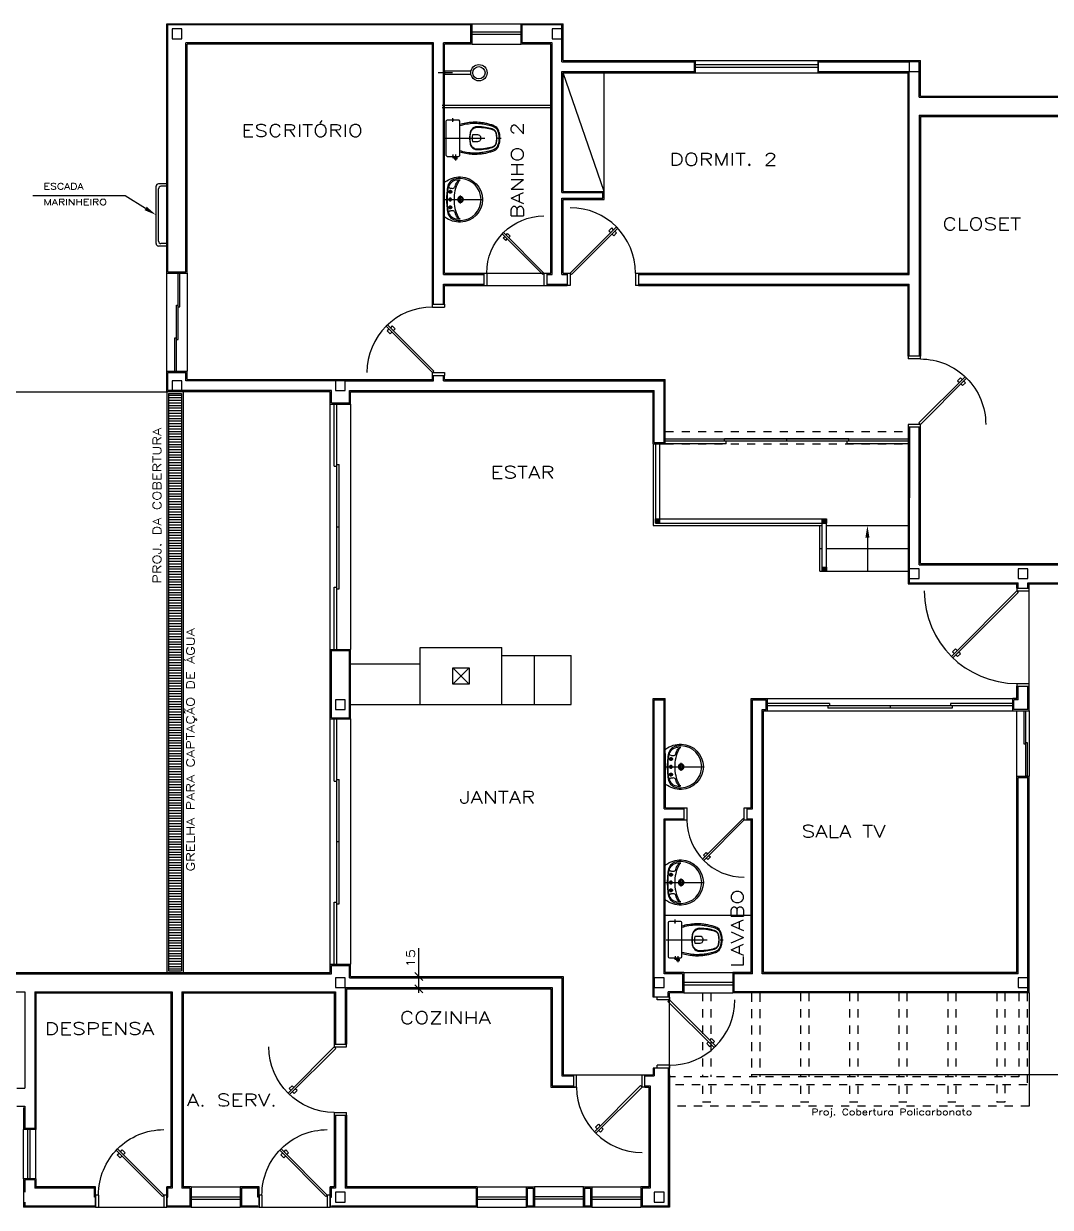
# Model space of a CAD drawing. Extents: x 285 to 405, y 94 to 191.
# Drawn here: x 295.83 to 308.39, y 101.58 to 116.05 of the extents above; entities that cross this region are included whole.
import ezdxf
from ezdxf.enums import TextEntityAlignment as Align

# ---------------------------------------------------------------- set-up
doc = ezdxf.new("R2010")
doc.units = 0
for name, pattern in [('DASHDOT', [1, 0.5, -0.25, 0, -0.25]), ('DASHED2', [9.525, 6.35, -3.175]), ('HIDDEN', [9.525, 6.35, -3.175])]:
    doc.linetypes.add(name, pattern=pattern)
doc.layers.get('0').update_dxf_attribs({"linetype": 'CONTINUOUS'})
doc.layers.get('DEFPOINTS').update_dxf_attribs({"linetype": 'CONTINUOUS'})
for name, color, linetype in [('A-ALVENA', 4, 'CONTINUOUS'), ('A-LINE-10', 1, 'CONTINUOUS'), ('A-LINE-20', 2, 'CONTINUOUS'), ('A-PROJ-SU', 31, 'DASHED2'), ('A-REVEST', 25, 'CONTINUOUS'), ('BANHO', 2, 'CONTINUOUS'), ('C-PILAR', 5, 'CONTINUOUS'), ('COTAS', 3, 'CONTINUOUS'), ('SAN', 2, 'CONTINUOUS'), ('SANFINAL', 1, 'CONTINUOUS'), ('SANHIDRO', 1, 'DASHDOT'), ('T-TEXT-20', 2, 'CONTINUOUS'), ('T-TEXT-30', 3, 'CONTINUOUS'), ('T-TEXT-50', 5, 'CONTINUOUS')]:
    doc.layers.add(name, color=color, linetype=linetype)
doc.styles.add('50-120', font='romans.shx', dxfattribs={"width": 1.3, "height": 0.15})
doc.styles.add('50-60', font='romans.shx', dxfattribs={"height": 0.075})
doc.styles.add('50-80', font='romans.shx', dxfattribs={"width": 1.3, "height": 0.1})
doc.dimstyles.new('50-80', dxfattribs={"dimscale": 0.5, "dimtxt": 1, "dimasz": 0.2, "dimexe": 0.1, "dimexo": 0.25, "dimgap": 0.1, "dimtad": 1, "dimdec": 1, "dimlfac": 100, "dimzin": 13, "dimdsep": 46, "dimtxsty": '50-80', "dimblk1": 'OBLIQUE', "dimblk2": 'OBLIQUE', "dimsah": 1, "dimcen": 0.2, "dimdle": 0.1, "dimclrd": 150, "dimclre": 1, "dimclrt": 256, "dimadec": 0, "dimazin": 0, "dimtfac": 1, "dimtdec": 4, "dimtmove": 2, "dimatfit": 3, "dimldrblk": 'OBLIQUE', "dimfxl": 1, "dimtolj": 1, "dimtzin": 0, "dimarcsym": 0})

# ---------------------------------------------------------------- blocks, each defined once
blk = doc.blocks.new('82E-50')
at = {"color": 3}
for p, q in [((0.085, 0), (0.651, 0.566)), ((0.103, -0.018), (0.668, 0.548)), ((0.651, 0.566), (0.668, 0.548)), ((0.085, 0), (0.103, -0.018))]:
    blk.add_line(p, q, dxfattribs=at)
at = {"color": 1}
for p, q in [((0.559, 0.516), (0.594, 0.552)), ((0.58, 0.495), (0.559, 0.516)), ((0.615, 0.53), (0.594, 0.552)), ((0.619, 0.456), (0.598, 0.477)), ((0.619, 0.456), (0.654, 0.491)), ((0.654, 0.491), (0.633, 0.513)), ((0.05, 0), (0.085, 0)), ((0.05, 0), (0.05, -0.15)), ((0.085, 0), (0.085, -0.15)), ((0.885, 0), (0.92, 0)), ((0.885, 0), (0.885, -0.15)), ((0.92, 0), (0.92, -0.15)), ((0.085, -0.15), (0.05, -0.15)), ((0.92, -0.15), (0.885, -0.15))]:
    blk.add_line(p, q, dxfattribs=at)
at = {"color": 4}
for p, q in [((0.05, -0.025), (0.05, -0.125)), ((0.92, -0.025), (0.92, -0.125))]:
    blk.add_line(p, q, dxfattribs=at)
at = {"color": 1}
blk.add_arc((0.085, 0), 0.8, 0, 90, dxfattribs=at)
blk = doc.blocks.new('CHUV-S')
at = {"layer": 'BANHO'}
for p, q in [((-0.1, -1.621), (-0.1, 0)), ((-0.1, -1.621), (-0.1, 0)), ((-0.1, -1.621), (-0.1, 0)), ((0.1, 0), (-0.1, 0)), ((0.1, -1.621), (0.1, 0))]:
    blk.add_line(p, q, dxfattribs=at)
at = {"layer": 'BANHO', "color": 155}
blk.add_line((0, -0.5), (0, 0.376), dxfattribs=at)
at = {"layer": 'BANHO'}
blk.add_circle((0, -2.111), 0.5, dxfattribs=at)
at = {"layer": 'BANHO', "color": 155}
blk.add_circle((0, -2.111), 0.375, dxfattribs=at)
blk = doc.blocks.new('CP-818-S')
at = {"layer": 'SAN'}
for points in [[(0, -0.185), (0.205, -0.185, 0.059373), (0.21, -0.184, 0.333509), (0.222, -0.169), (0.222, -0.15), (0.222, -0.119), (0.222, -0.109), (0.225, -0.109, 0.252251), (0.225, -0.109, 0.160103), (0.228, -0.1, 0.160103), (0.225, -0.091, 0.252251), (0.225, -0.091), (0.222, -0.091), (0.222, -0.032, 0.327853), (0.207, -0.015, 0.087637), (0.204, -0.015), (0, -0.015), (-0.204, -0.015, 0.087637), (-0.207, -0.015, 0.327853), (-0.222, -0.032), (-0.222, -0.091), (-0.225, -0.091, 0.252251), (-0.225, -0.091, 0.160103), (-0.228, -0.1, 0.160103), (-0.225, -0.109, 0.252251), (-0.225, -0.109), (-0.222, -0.109), (-0.222, -0.119), (-0.236, -0.119), (-0.236, -0.117), (-0.252, -0.117), (-0.252, -0.135), (-0.252, -0.153), (-0.236, -0.153), (-0.236, -0.15), (-0.222, -0.15), (-0.222, -0.169, 0.333509), (-0.21, -0.184, 0.059373), (-0.205, -0.185)], [(0, -0.312, -0.041434), (0.06, -0.317, -0.129651), (0.1, -0.333, -0.234583), (0.134, -0.4, -0.044678), (0.126, -0.5, -0.031614), (0.108, -0.58, -0.152477), (0.091, -0.61, -0.148725), (0.057, -0.628, -0.031624), (0.044, -0.63, -0.035113), (0, -0.635, -0.035113), (-0.044, -0.63, -0.031624), (-0.057, -0.628, -0.148725), (-0.091, -0.61, -0.152477), (-0.108, -0.58, -0.031614), (-0.126, -0.5, -0.044678), (-0.135, -0.4, -0.234583), (-0.1, -0.333, -0.129651), (-0.06, -0.317, -0.041434)], [(-0.04, -0.406, 0.164444), (-0.032, -0.43, 0.245936), (0, -0.445, 0.245936), (0.032, -0.43, 0.164444), (0.04, -0.406), (0.04, -0.341, 0.108885), (-0.04, -0.341)]]:
    blk.add_lwpolyline(points, format="xyb", close=True, dxfattribs=at)
blk.add_lwpolyline([(-0.167, -0.185, -0.003882), (-0.177, -0.22, 0.024258), (-0.19, -0.3, 0.02486), (-0.195, -0.35, 0.033324), (-0.194, -0.4, 0.02486), (-0.191, -0.44, 0.012268), (-0.184, -0.49, 0.015806), (-0.172, -0.54, 0.026699), (-0.157, -0.59, 0.021919), (-0.15, -0.61, 0.174675), (-0.1, -0.658, 0.045452), (-0.07, -0.668, 0.022856), (-0.057, -0.671, 0.041289), (-0.03, -0.675, 0.052091), (-0.023, -0.676, 0.04333), (0, -0.676, 0.04333), (0.023, -0.676, 0.052091), (0.03, -0.675, 0.041289), (0.057, -0.671, 0.022856), (0.07, -0.668, 0.045452), (0.1, -0.658, 0.174675), (0.149, -0.61, 0.021919), (0.157, -0.59, 0.026699), (0.172, -0.54, 0.015806), (0.184, -0.49, 0.012268), (0.191, -0.44, 0.02486), (0.194, -0.4, 0.033324), (0.194, -0.35, 0.02486), (0.19, -0.3, 0.024258), (0.177, -0.22, -0.003882), (0.167, -0.185)], format="xyb", dxfattribs=at)
at = {"layer": 'SANFINAL'}
for points in [[(-0.236, -0.119), (-0.236, -0.135), (-0.236, -0.15)], [(-0.225, -0.108), (-0.225, -0.1), (-0.225, -0.092)], [(-0.222, -0.091), (-0.222, -0.109)], [(-0.222, -0.119), (-0.222, -0.15)], [(0.222, -0.091), (0.222, -0.109)], [(0.225, -0.108), (0.225, -0.1), (0.225, -0.092)]]:
    blk.add_lwpolyline(points, dxfattribs=at)
blk.add_lwpolyline([(0.155, -0.188, 0.003849), (0.165, -0.223, -0.027799), (0.18, -0.313, -0.018883), (0.183, -0.351, -0.033646), (0.182, -0.399, -0.016781), (0.18, -0.426, -0.015438), (0.172, -0.488, -0.023716), (0.154, -0.561, -0.013571), (0.146, -0.586, -0.02186), (0.139, -0.605, -0.173345), (0.095, -0.648, -0.045814), (0.067, -0.656, -0.024058), (0.055, -0.659, -0.042614), (0.029, -0.663, -0.066108), (0.023, -0.664, -0.047154), (0, -0.664, -0.047154), (-0.023, -0.664, -0.066108), (-0.029, -0.663, -0.042614), (-0.055, -0.659, -0.024058), (-0.067, -0.656, -0.045814), (-0.095, -0.648, -0.173345), (-0.139, -0.605, -0.02186), (-0.146, -0.586, -0.013571), (-0.154, -0.561, -0.023716), (-0.172, -0.488, -0.015438), (-0.18, -0.426, -0.016781), (-0.182, -0.399, -0.033646), (-0.183, -0.351, -0.018883), (-0.18, -0.313, -0.027799), (-0.165, -0.223, 0.003849), (-0.155, -0.188)], format="xyb", dxfattribs=at)
blk.add_lwpolyline([(0, -0.306, 0.041331), (-0.061, -0.311, 0.129345), (-0.104, -0.328, 0.234638), (-0.14, -0.4, 0.044666), (-0.132, -0.501, 0.031515), (-0.114, -0.581, 0.151063), (-0.095, -0.614, 0.148094), (-0.059, -0.634, 0.031073), (-0.045, -0.636, 0.035055), (0, -0.641, 0.035055), (0.045, -0.636, 0.031073), (0.059, -0.634, 0.148094), (0.095, -0.614, 0.151063), (0.114, -0.581, 0.031515), (0.132, -0.501, 0.044666), (0.14, -0.4, 0.234638), (0.104, -0.328, 0.129345), (0.061, -0.311, 0.041331)], format="xyb", close=True, dxfattribs=at)
at = {"layer": 'SANHIDRO'}
for p, q in [((-0.199, -0.135), (-0.272, -0.135)), ((-0.199, -0.1), (-0.246, -0.1)), ((0.199, -0.1), (0.246, -0.1))]:
    blk.add_line(p, q, dxfattribs=at)
blk.add_lwpolyline([(0, 0.009), (0, -0.65), (0, -0.69)], dxfattribs=at)
at = {"flags": 3}
blk.add_attdef('CODIGO', text='', height=0.024, dxfattribs=at).set_placement((0, 0), align=Align.MIDDLE)
blk = doc.blocks.new('L91-C9-S')
at = {"layer": 'SAN'}
for points in [[(0, -0.465, -0.404815), (-0.276, -0.196, -0.176085), (-0.215, -0.004, -0.232056), (-0.207, 0), (0, 0), (0.207, 0, -0.232056), (0.215, -0.004, -0.176085), (0.276, -0.196, -0.404715), (0, -0.465)], [(0.228, -0.175, 0.040596), (0.21, -0.165, 0.125199), (0, -0.115, 0.125199), (-0.21, -0.165, 0.040596), (-0.228, -0.175)]]:
    blk.add_lwpolyline(points, format="xyb", dxfattribs=at)
for points in [[(0, -0.445, 0.404815), (0.256, -0.195, 0.074583), (0.25, -0.125, 0.158422), (0.213, -0.065, 0.150216), (0.15, -0.035, 0.021002), (0.06, -0.025, 0.008328), (0, -0.024, 0.008328), (-0.06, -0.025, 0.021002), (-0.15, -0.035, 0.150216), (-0.213, -0.065, 0.158422), (-0.25, -0.125, 0.074583), (-0.256, -0.195, 0.404815)], [(0, -0.086, 1), (0, -0.051, 1)], [(0, -0.23, 1), (0, -0.16, 1)]]:
    blk.add_lwpolyline(points, format="xyb", close=True, dxfattribs=at)
at = {"layer": 'SAN', "linetype": 'HIDDEN'}
for centre in [(-0.095, -0.069), (0.095, -0.069)]:
    blk.add_circle(centre, 0.0175, dxfattribs=at)
at = {"layer": 'SANFINAL'}
for points in [[(0.228, -0.175, -0.004766), (0.23, -0.176, -0.296826), (0.235, -0.189, 0.102083), (0.235, -0.135, 0.186378), (0.19, -0.065, 0.138198), (0.135, -0.04, 0.037019), (0, -0.03, 0.037019), (-0.135, -0.04, 0.138198), (-0.19, -0.065, 0.186378), (-0.235, -0.135, 0.102083), (-0.235, -0.189, -0.296826), (-0.23, -0.176, -0.004766), (-0.228, -0.175)], [(-0.228, -0.175, -0.263899), (-0.215, -0.152, -0.052487), (-0.16, -0.127, 0.317586), (-0.137, -0.097, 0.080881), (-0.144, -0.057, 0.081406), (-0.145, -0.054, 0.31626), (-0.164, -0.048)], [(0.164, -0.048, 0.31626), (0.145, -0.054, 0.081406), (0.144, -0.057, 0.080881), (0.137, -0.097, 0.317586), (0.16, -0.127, -0.052487), (0.215, -0.152, -0.263899), (0.228, -0.175)]]:
    blk.add_lwpolyline(points, format="xyb", dxfattribs=at)
blk.add_lwpolyline([(0, -0.217, 1), (0, -0.172, 1)], format="xyb", close=True, dxfattribs=at)
at = {"layer": 'SANHIDRO'}
for p, q in [((0, 0.007), (0, -0.47)), ((-0.117, -0.069), (-0.072, -0.069)), ((-0.095, -0.047), (-0.095, -0.092)), ((0.117, -0.069), (0.072, -0.069)), ((0.095, -0.047), (0.095, -0.092))]:
    blk.add_line(p, q, dxfattribs=at)
for points in [[(0.025, -0.069), (0, -0.069), (-0.025, -0.069)], [(-0.05, -0.195), (0, -0.195), (0.05, -0.195)]]:
    blk.add_lwpolyline(points, dxfattribs=at)
at = {"flags": 3}
blk.add_attdef('CODIGO', text='', height=0.024, dxfattribs=at).set_placement((0, 0), align=Align.MIDDLE)
blk = doc.blocks.new('72E-50')
at = {"color": 3}
for p, q in [((0.085, 0), (0.579, 0.495)), ((0.1, -0.015), (0.595, 0.48)), ((0.579, 0.495), (0.595, 0.48)), ((0.085, 0), (0.1, -0.015))]:
    blk.add_line(p, q, dxfattribs=at)
at = {"color": 1}
for p, q in [((0.499, 0.452), (0.53, 0.483)), ((0.518, 0.433), (0.499, 0.452)), ((0.549, 0.464), (0.53, 0.483)), ((0.583, 0.43), (0.564, 0.449)), ((0.552, 0.399), (0.533, 0.418)), ((0.552, 0.399), (0.583, 0.43)), ((0.085, 0), (0.05, 0)), ((0.05, 0), (0.05, -0.15)), ((0.085, 0), (0.085, -0.15)), ((0.784, 0), (0.784, -0.15)), ((0.82, 0), (0.82, -0.15)), ((0.819, 0), (0.784, 0)), ((0.085, -0.15), (0.05, -0.15)), ((0.819, -0.15), (0.784, -0.15))]:
    blk.add_line(p, q, dxfattribs=at)
at = {"color": 4}
for p, q in [((0.05, -0.025), (0.05, -0.125)), ((0.82, -0.025), (0.82, -0.125))]:
    blk.add_line(p, q, dxfattribs=at)
at = {"color": 1}
blk.add_arc((0.085, 0), 0.7, 0, 90, dxfattribs=at)
blk = doc.blocks.new('_ARCHTICK')
at = {"color": 0, "linetype": 'ByBlock', "const_width": 0.15}
blk.add_lwpolyline([(-0.5, -0.5), (0.5, 0.5)], dxfattribs=at)
blk = doc.blocks.new('*D12')
at = {"color": 1, "linetype": 'ByBlock'}
for p, q in [((300.667, 104.399), (300.667, 104.747)), ((300.454, 104.399), (300.717, 104.399)), ((300.667, 104.199), (300.667, 104.399)), ((300.454, 104.249), (300.717, 104.249))]:
    blk.add_line(p, q, dxfattribs=at)
at = {"layer": 'DEFPOINTS', "color": 0, "linetype": 'ByBlock'}
for p in [(300.329, 104.399), (300.667, 104.399), (300.329, 104.249)]:
    blk.add_point(p, dxfattribs=at)
at = {"color": 1, "linetype": 'ByBlock', "xscale": 0.1, "yscale": 0.1, "zscale": 0.1}
for p, rotation in [((300.667, 104.399), 90), ((300.667, 104.249), 270)]:
    blk.add_blockref('_ARCHTICK', p, dxfattribs=dict(at, rotation=rotation))
at = {"linetype": 'ByBlock', "insert": (300.567, 104.623), "char_height": 0.1, "attachment_point": 5, "rotation": 90, "style": '50-80'}
blk.add_mtext('\\A1;15', dxfattribs=at)
blk = doc.blocks.new('_OBLIQUE')
at = {"color": 0, "linetype": 'ByBlock'}
blk.add_line((-0.5, -0.5), (0.5, 0.5), dxfattribs=at)

msp = doc.modelspace()

# ---------------------------------------------------------------- hatches: boundary and pattern name
at = {"layer": 'A-LINE-10', "ltscale": 0.0005}
h = msp.add_hatch(dxfattribs=at)
h.set_pattern_fill('ANSI31', color=256, scale=0.01, angle=135, style=0)
h.set_pattern_definition([(180, (323.239268, 101.19059), (-5e-18, -0.03175), [])])
h.paths.add_polyline_path([(297.6019, 104.4691), (297.7069, 104.4691), (297.7069, 107.7241), (297.6019, 107.7241)])
h.paths.add_polyline_path([(297.7619, 107.7241), (297.7069, 107.7241), (297.7069, 104.4691), (297.7619, 104.4691)])
h.paths.add_polyline_path([(297.7069, 109.3241), (297.6019, 109.3241), (297.6019, 107.7241), (297.7069, 107.7241)])
h.paths.add_polyline_path([(297.7069, 107.7241), (297.7619, 107.7241), (297.7619, 109.3241), (297.7069, 109.3241)])
h.paths.add_polyline_path([(297.7069, 111.5291), (297.6019, 111.5291), (297.6019, 109.3241), (297.7069, 109.3241)])
h.paths.add_polyline_path([(297.7619, 111.5291), (297.7069, 111.5291), (297.7069, 109.3241), (297.7619, 109.3241)])
at = {"layer": 'A-LINE-20', "ltscale": 0.0005}
for points in [[(303.5619, 109.9441), (303.6119, 109.9441), (303.6119, 109.9941), (303.5619, 109.9941)], [(305.6019, 109.9441), (305.6519, 109.9441), (305.6519, 109.9941), (305.6019, 109.9941)], [(305.6019, 109.3541), (305.6519, 109.3541), (305.6519, 109.4041), (305.6019, 109.4041)]]:
    msp.add_hatch(color=256, dxfattribs=at).paths.add_polyline_path(points)

# ---------------------------------------------------------------- linework, layer by layer
at = {"color": 1}
for p, q in [((297.0741, 113.9451), (295.9441, 113.9451)), ((297.3245, 113.7897), (297.0741, 113.9451))]:
    msp.add_line(p, q, dxfattribs=at)
at = {"color": 3, "ltscale": 0.0005}
for p, q in [((307.9819, 109.1141), (307.1818, 108.314)), ((307.9819, 109.1141), (307.9996, 109.0965)), ((307.9996, 109.0965), (307.1997, 108.2965)), ((307.1818, 108.314), (307.1995, 108.2963))]:
    msp.add_line(p, q, dxfattribs=at)
at = {"color": 1, "ltscale": 0.0005}
for p, q in [((307.9819, 109.1491), (307.9819, 109.1141)), ((307.9819, 109.1491), (308.1319, 109.1491)), ((307.9819, 109.1141), (308.1319, 109.1141)), ((308.1319, 109.1141), (308.1319, 109.1491)), ((307.2313, 108.4059), (307.196, 108.3706)), ((307.2525, 108.3847), (307.2313, 108.4059)), ((307.2172, 108.3494), (307.196, 108.3706)), ((307.2561, 108.3105), (307.2348, 108.3317)), ((307.2914, 108.3458), (307.2561, 108.3105)), ((307.2914, 108.3458), (307.2702, 108.367)), ((307.9819, 107.9826), (307.9819, 107.9476)), ((307.9819, 107.9826), (308.1319, 107.9826)), ((308.1319, 107.9476), (308.1319, 107.9826)), ((307.9819, 107.9476), (308.1319, 107.9476))]:
    msp.add_line(p, q, dxfattribs=at)
at = {"color": 4, "ltscale": 0.0005}
for p, q in [((308.0069, 109.1491), (308.1069, 109.1491)), ((308.0069, 107.9476), (308.1069, 107.9476))]:
    msp.add_line(p, q, dxfattribs=at)
at = {"ltscale": 0.0005}
msp.add_line((297.5819, 101.703), (297.5969, 101.703), dxfattribs=at)
at = {"color": 1, "ltscale": 0.0005}
msp.add_arc((307.9819, 109.1141), 1.1316, 180, 270, dxfattribs=at)
at = {"color": 1}
msp.add_solid([(297.3377, 113.8109), (297.3113, 113.7684), (297.4519, 113.7105)], dxfattribs=at)
at = {"layer": 'A-ALVENA', "ltscale": 0.0005}
for p, q in [((301.3019, 116.0341), (297.5969, 116.0341)), ((297.5969, 113.0141), (297.5969, 116.0341)), ((301.3019, 115.8141), (301.3019, 116.0341)), ((302.4169, 116.0341), (301.9319, 116.0341)), ((301.9319, 115.8141), (301.9319, 116.0341)), ((302.4169, 115.5841), (302.4169, 116.0341)), ((300.8469, 115.8141), (297.8169, 115.8141)), ((297.8169, 113.0141), (297.8169, 115.8141)), ((300.8469, 112.6191), (300.8469, 115.8141)), ((300.9669, 112.9841), (300.9669, 115.8141)), ((301.3019, 115.8141), (300.9669, 115.8141)), ((302.2969, 115.8141), (301.9319, 115.8141)), ((302.2969, 112.9841), (302.2969, 115.8141)), ((302.4169, 115.5841), (304.0369, 115.5841)), ((304.0369, 115.4641), (304.0369, 115.5841)), ((305.5569, 115.5841), (306.6669, 115.5841)), ((305.5569, 115.4641), (305.5569, 115.5841)), ((302.4169, 115.4641), (304.0369, 115.4641)), ((302.4169, 113.9841), (302.4169, 115.4641)), ((305.5569, 115.4641), (306.6669, 115.4641)), ((306.6669, 112.9841), (306.6669, 115.4641)), ((306.7869, 115.1491), (306.7869, 115.4641)), ((306.7869, 115.1491), (311.4569, 115.1491)), ((306.7869, 114.9291), (308.6669, 114.9291)), ((306.7869, 114.9291), (306.7869, 111.9847)), ((302.4169, 113.9841), (302.9169, 113.9841)), ((302.4169, 112.9841), (302.4169, 113.9141)), ((302.4169, 113.9141), (302.9169, 113.9141)), ((302.9169, 113.9141), (302.9169, 113.9841)), ((297.5969, 113.0141), (297.8169, 113.0141)), ((300.9669, 112.9841), (301.4624, 112.9841)), ((302.2319, 112.9841), (302.2969, 112.9841)), ((302.4169, 112.9841), (302.4819, 112.9841)), ((303.3519, 112.9841), (306.6669, 112.9841)), ((300.9669, 112.6191), (300.9669, 112.8641)), ((300.9669, 112.8641), (301.4624, 112.8641)), ((302.2319, 112.8641), (302.4819, 112.8641)), ((303.3519, 112.8641), (306.6669, 112.8641)), ((306.6669, 111.9847), (306.6669, 112.8641)), ((297.5969, 111.5641), (297.5969, 111.7841)), ((297.5969, 111.7841), (297.8169, 111.7841)), ((297.8169, 111.6841), (297.8169, 111.7841)), ((300.8469, 111.6841), (300.8469, 111.7491)), ((300.9669, 111.6841), (300.9669, 111.7491)), ((299.6469, 111.6841), (297.8169, 111.6841)), ((299.7669, 111.6841), (300.8469, 111.6841)), ((300.9669, 111.6841), (303.6669, 111.6841)), ((303.6669, 110.9291), (303.6669, 111.6841)), ((299.5969, 111.5641), (297.5969, 111.5641)), ((299.5969, 111.4141), (299.5969, 111.5641)), ((299.8169, 111.5641), (303.5469, 111.5641)), ((299.8169, 111.4141), (299.8169, 111.5641)), ((303.5469, 110.9291), (303.5469, 111.5641)), ((299.5969, 111.4141), (299.8169, 111.4141)), ((306.6677, 111.1147), (306.6669, 109.3841)), ((306.7869, 109.4341), (306.7869, 111.1141)), ((303.5469, 110.9291), (303.6669, 110.9291)), ((306.7869, 109.4341), (312.1669, 109.4341)), ((306.6669, 109.2641), (306.6669, 109.2141)), ((306.6669, 109.2141), (307.9969, 109.2141)), ((307.9969, 109.1491), (307.9969, 109.2141)), ((308.1169, 109.1491), (308.1169, 109.2141)), ((308.1169, 109.2141), (312.2869, 109.2141)), ((299.5969, 107.5641), (299.5969, 108.3841)), ((299.5969, 108.3841), (299.8169, 108.3841)), ((299.8169, 107.5641), (299.8169, 108.3841)), ((307.9969, 107.7841), (307.9969, 107.9476)), ((308.1169, 107.6641), (308.1169, 107.9476)), ((303.5469, 104.2141), (303.5469, 107.7841)), ((303.5469, 107.7841), (303.6669, 107.7841)), ((303.6672, 106.4491), (303.6669, 107.7841)), ((304.7467, 106.4491), (304.7469, 107.7841)), ((304.7469, 107.7841), (304.9169, 107.7841)), ((304.9169, 107.6641), (304.9169, 107.7841)), ((307.9469, 107.6641), (307.9469, 107.7841)), ((307.9969, 107.7841), (307.9469, 107.7841)), ((299.5969, 107.5641), (299.8169, 107.5641)), ((304.8669, 104.4341), (304.8669, 107.6641)), ((304.8669, 107.6641), (304.9169, 107.6641)), ((308.1169, 107.6641), (307.9469, 107.6641)), ((307.9969, 104.4341), (307.9969, 106.8341)), ((307.9969, 106.8341), (308.1169, 106.8341)), ((308.1169, 104.2141), (308.1169, 106.8341)), ((303.6672, 106.4491), (303.9127, 106.4491)), ((304.6822, 106.4491), (304.7467, 106.4491)), ((303.6669, 104.4341), (303.6669, 106.3291)), ((303.6669, 106.3291), (303.9124, 106.3291)), ((304.6824, 106.3291), (304.7469, 106.3291)), ((304.7469, 104.4341), (304.7469, 106.3291)), ((299.5969, 104.4341), (299.5969, 104.5341)), ((299.5969, 104.5341), (299.8169, 104.5341)), ((299.8169, 104.3841), (299.8169, 104.5341)), ((293.8469, 104.4341), (299.5969, 104.4341)), ((299.8169, 104.3841), (302.4169, 104.3841)), ((302.4169, 104.3841), (302.4169, 103.1841)), ((303.8919, 104.4341), (303.6669, 104.4341)), ((303.8919, 104.4341), (303.8919, 104.2141)), ((304.7469, 104.4341), (304.5219, 104.4341)), ((304.5219, 104.4341), (304.5219, 104.2141)), ((307.9969, 104.4341), (304.8669, 104.4341)), ((294.0669, 104.2141), (295.8469, 104.2141)), ((295.8469, 104.2141), (295.8469, 103.0341)), ((295.9667, 104.2141), (295.9667, 102.543)), ((295.9667, 104.2141), (297.6469, 104.2141)), ((297.6469, 104.2141), (297.6469, 101.813)), ((297.7669, 104.2141), (297.7669, 101.813)), ((297.7669, 104.2141), (299.6469, 104.2141)), ((299.6469, 104.2141), (299.6469, 103.5736)), ((299.7669, 104.2641), (299.7669, 103.5736)), ((299.7669, 104.2641), (302.2969, 104.2641)), ((302.2969, 104.2641), (302.2969, 103.0641)), ((303.5469, 104.1491), (303.5469, 104.2141)), ((303.5469, 104.2141), (303.5469, 104.2141)), ((303.8919, 104.2141), (303.7169, 104.2141)), ((303.7169, 104.1491), (303.7169, 104.2141)), ((308.1169, 104.2141), (304.5219, 104.2141)), ((302.4169, 103.1841), (302.5619, 103.1841)), ((303.4319, 103.1841), (303.5469, 103.1841)), ((303.5469, 103.2791), (303.5469, 103.1841)), ((303.7169, 103.2791), (303.7169, 101.593)), ((302.2969, 103.0641), (302.5619, 103.0641)), ((303.4319, 103.0641), (303.4969, 103.0641)), ((303.4969, 103.0641), (303.4969, 101.813)), ((295.7469, 103.0341), (295.8469, 103.0341)), ((295.7469, 102.8141), (295.8469, 102.8141)), ((295.8469, 102.8141), (295.8469, 102.543)), ((299.6469, 102.7036), (299.6469, 101.813)), ((299.7669, 102.7036), (299.7669, 101.813)), ((295.9667, 102.543), (295.8469, 102.543)), ((295.8469, 101.913), (295.8469, 101.763)), ((295.9667, 101.913), (295.8469, 101.913)), ((295.9667, 101.913), (295.9667, 101.813)), ((296.7119, 101.813), (295.9669, 101.813)), ((296.6969, 101.703), (296.6969, 101.813)), ((297.6469, 101.813), (297.5819, 101.813)), ((297.5969, 101.703), (297.5969, 101.813)), ((297.8669, 101.813), (297.7669, 101.813)), ((297.8669, 101.813), (297.8669, 101.593)), ((298.7119, 101.813), (298.4969, 101.813)), ((298.4969, 101.813), (298.4969, 101.593)), ((298.6969, 101.703), (298.6969, 101.813)), ((299.6469, 101.813), (299.5819, 101.813)), ((299.5969, 101.703), (299.5969, 101.813)), ((301.3669, 101.813), (299.7669, 101.813)), ((301.3669, 101.813), (301.3669, 101.593)), ((303.4969, 101.813), (303.3969, 101.813)), ((303.3969, 101.813), (303.3969, 101.593)), ((295.8469, 101.643), (295.8469, 101.593)), ((296.6969, 101.593), (295.8469, 101.593)), ((296.7119, 101.703), (296.6969, 101.703)), ((297.8669, 101.593), (297.5969, 101.593)), ((298.6969, 101.593), (298.4969, 101.593)), ((298.7119, 101.703), (298.6969, 101.703)), ((299.5819, 101.703), (299.5969, 101.703)), ((301.3669, 101.593), (299.5969, 101.593)), ((303.7169, 101.593), (303.3969, 101.593))]:
    msp.add_line(p, q, dxfattribs=at)
for points in [[(301.9969, 101.593), (301.9969, 101.813), (302.0669, 101.813), (302.0669, 101.593)], [(302.6969, 101.593), (302.6969, 101.813), (302.7669, 101.813), (302.7669, 101.593)]]:
    msp.add_lwpolyline(points, close=True, dxfattribs=at)
at = {"layer": 'A-LINE-10', "ltscale": 0.0005}
for p, q in [((301.3169, 116.0491), (301.9169, 116.0491)), ((302.4319, 115.5991), (302.4319, 116.0491)), ((301.3169, 115.7991), (301.9169, 115.7991)), ((304.0519, 115.5991), (305.5519, 115.5991)), ((302.9319, 113.9991), (302.4319, 115.4491)), ((302.9319, 113.9991), (302.9319, 115.4491)), ((304.0519, 115.4491), (305.5519, 115.4491)), ((302.2819, 115.0491), (300.9519, 115.0491)), ((302.2819, 115.0191), (300.9519, 115.0191)), ((297.5819, 111.7991), (297.5819, 112.9991)), ((297.8319, 112.9991), (297.8319, 111.7991)), ((301.4974, 112.9991), (302.1974, 112.9991)), ((301.4624, 112.8491), (302.2319, 112.8491)), ((293.8819, 111.5491), (297.5819, 111.5491)), ((297.5819, 111.5491), (297.5819, 104.4491)), ((297.6019, 111.5291), (297.6019, 104.4691)), ((297.6019, 111.5291), (297.7619, 111.5291)), ((297.7619, 111.5291), (297.7619, 104.4691)), ((297.7819, 111.5491), (297.7819, 104.4491)), ((299.5819, 108.3991), (299.5819, 111.3991)), ((299.8319, 111.3991), (299.8319, 108.3991)), ((303.5319, 110.9141), (303.5319, 109.9141)), ((303.6819, 110.9741), (306.6519, 110.9741)), ((303.5319, 109.9141), (305.6019, 109.9141)), ((305.5719, 109.3541), (305.5719, 109.9141)), ((305.6519, 109.9141), (306.6569, 109.9141)), ((305.5719, 109.6341), (305.6019, 109.6341)), ((305.6519, 109.6341), (306.6569, 109.6341)), ((305.5719, 109.3541), (306.6569, 109.3541)), ((308.1319, 107.9476), (308.1319, 109.1491)), ((301.0819, 107.9741), (301.2819, 108.1741)), ((301.0819, 108.1741), (301.2819, 107.9741)), ((304.9319, 107.7991), (307.9319, 107.7991)), ((299.5819, 104.5491), (299.5819, 107.5491)), ((299.8319, 107.5491), (299.8319, 104.5491)), ((304.9319, 107.6491), (307.9319, 107.6491)), ((307.9819, 106.8491), (307.9819, 107.6491)), ((308.1319, 107.6491), (308.1319, 106.8491)), ((303.6819, 105.1491), (304.7319, 105.1491)), ((297.6019, 104.4691), (297.7619, 104.4691)), ((303.9069, 104.4491), (304.5069, 104.4491)), ((303.7319, 103.1991), (303.7319, 104.1991)), ((303.9069, 104.1991), (304.5069, 104.1991)), ((302.5969, 103.1991), (303.3969, 103.1991)), ((295.8319, 101.928), (295.8319, 102.528)), ((295.9817, 101.928), (295.9817, 102.528)), ((297.8819, 101.828), (298.4819, 101.828)), ((301.3819, 101.828), (301.9819, 101.828)), ((302.6819, 101.828), (302.0819, 101.828)), ((302.7819, 101.828), (303.3819, 101.828)), ((296.7469, 101.578), (297.5469, 101.578)), ((297.8819, 101.578), (298.4819, 101.578)), ((298.7469, 101.578), (299.5469, 101.578)), ((301.3819, 101.578), (301.9819, 101.578)), ((302.6819, 101.578), (302.0819, 101.578)), ((302.7819, 101.578), (303.3819, 101.578))]:
    msp.add_line(p, q, dxfattribs=at)
at = {"layer": 'A-LINE-20', "ltscale": 0.0005}
for p, q in [((301.3169, 115.9491), (301.9169, 115.9491)), ((301.3169, 115.9191), (301.9169, 115.9191)), ((304.0519, 115.5491), (305.5519, 115.5491)), ((304.0519, 115.5191), (305.5519, 115.5191)), ((297.7219, 112.1891), (297.7219, 112.9991)), ((297.7419, 112.5891), (297.7419, 112.9991)), ((297.7019, 111.7991), (297.7019, 112.6091)), ((297.7019, 112.6091), (297.7219, 112.6091)), ((297.7219, 112.5891), (297.7419, 112.5891)), ((297.6819, 111.7991), (297.6819, 112.2091)), ((297.6819, 112.2091), (297.7019, 112.2091)), ((297.7019, 111.7991), (297.7019, 112.2091)), ((297.7019, 112.1891), (297.7219, 112.1891)), ((299.6319, 110.6391), (299.6319, 111.3991)), ((299.6619, 108.3991), (299.6619, 111.3991)), ((303.5619, 110.9141), (303.5619, 109.9441)), ((303.6119, 110.9141), (303.6119, 109.9941)), ((306.6519, 110.9441), (303.6819, 110.9441)), ((304.4269, 110.9141), (303.6819, 110.9141)), ((304.4069, 110.9441), (304.4069, 110.9741)), ((305.9269, 110.9741), (304.4069, 110.9741)), ((304.4269, 110.9141), (304.4269, 110.9441)), ((305.1669, 110.9441), (305.1669, 110.9741)), ((305.9069, 110.9141), (305.9069, 110.9441)), ((306.6519, 110.9141), (305.9069, 110.9141)), ((305.9269, 110.9441), (305.9269, 110.9741)), ((299.6319, 110.6391), (299.6619, 110.6391)), ((299.6619, 110.6591), (299.6919, 110.6591)), ((299.6919, 109.1391), (299.6919, 110.6591)), ((303.5619, 109.9941), (303.5619, 109.9441)), ((303.6119, 109.9941), (305.6519, 109.9941)), ((305.6019, 109.9941), (305.6019, 109.9441)), ((305.6519, 109.3541), (305.6519, 109.9941)), ((299.6619, 109.8991), (299.6919, 109.8991)), ((303.5619, 109.9441), (305.6019, 109.9441)), ((303.5619, 109.9441), (303.6119, 109.9441)), ((305.6019, 109.3541), (305.6019, 109.9441)), ((305.6019, 109.9441), (305.6519, 109.9441)), ((305.6019, 109.4041), (305.6019, 109.3541)), ((305.6019, 109.3541), (305.6519, 109.3541)), ((299.6319, 108.3991), (299.6319, 109.1591)), ((299.6319, 109.1591), (299.6619, 109.1591)), ((299.6619, 109.1391), (299.6919, 109.1391)), ((300.6819, 107.7241), (300.6819, 108.4241)), ((300.6819, 108.4241), (301.6819, 108.4241)), ((301.6819, 107.7241), (301.6819, 108.4241)), ((301.6819, 108.3241), (302.5319, 108.3241)), ((302.0819, 107.7241), (302.0819, 108.3241)), ((302.5319, 107.7241), (302.5319, 108.3241)), ((299.8319, 108.2241), (300.6819, 108.2241)), ((299.8319, 107.7241), (302.5319, 107.7241)), ((305.6919, 107.7391), (304.9319, 107.7391)), ((307.9319, 107.7091), (304.9319, 107.7091)), ((305.6719, 107.7091), (305.6719, 107.6791)), ((307.1919, 107.6791), (305.6719, 107.6791)), ((305.6919, 107.7391), (305.6919, 107.7091)), ((306.4319, 107.7091), (306.4319, 107.6791)), ((307.1719, 107.7391), (307.1719, 107.7091)), ((307.9319, 107.7391), (307.1719, 107.7391)), ((307.1919, 107.7091), (307.1919, 107.6791)), ((299.6319, 106.7891), (299.6319, 107.5491)), ((299.6619, 104.5491), (299.6619, 107.5491)), ((308.0719, 107.2387), (308.0719, 107.6491)), ((308.0919, 106.8491), (308.0919, 107.6491)), ((308.0919, 107.2387), (308.0719, 107.2387)), ((308.1119, 107.2587), (308.0919, 107.2587)), ((308.1119, 106.8491), (308.1119, 107.2587)), ((299.6619, 106.8091), (299.6919, 106.8091)), ((299.6919, 105.2891), (299.6919, 106.8091)), ((308.1119, 106.8491), (308.0919, 106.8491)), ((308.1119, 106.8491), (308.1119, 106.8691)), ((299.6319, 106.7891), (299.6619, 106.7891)), ((299.6619, 106.0491), (299.6919, 106.0491)), ((299.6319, 104.5491), (299.6319, 105.3091)), ((299.6319, 105.3091), (299.6619, 105.3091)), ((299.6619, 105.2891), (299.6919, 105.2891)), ((303.9069, 104.3291), (304.5069, 104.3291)), ((303.9069, 104.2991), (304.5069, 104.2991)), ((309.1319, 103.1991), (304.7319, 103.1991)), ((295.8819, 101.928), (295.8819, 102.528)), ((295.9119, 101.928), (295.9119, 102.528)), ((297.8819, 101.708), (298.4819, 101.708)), ((297.8819, 101.678), (298.4819, 101.678)), ((301.3819, 101.708), (301.9819, 101.708)), ((301.3819, 101.678), (301.9819, 101.678)), ((302.6819, 101.708), (302.0819, 101.708)), ((302.6819, 101.678), (302.0819, 101.678)), ((302.7819, 101.708), (303.3819, 101.708)), ((302.7819, 101.678), (303.3819, 101.678))]:
    msp.add_line(p, q, dxfattribs=at)
at = {"layer": 'A-LINE-20', "ltscale": 0.05}
for p, q in [((297.4519, 113.3605), (297.4519, 114.0605)), ((297.4819, 113.3905), (297.4819, 114.0305))]:
    msp.add_line(p, q, dxfattribs=at)
at = {"layer": 'A-LINE-20'}
for p, q in [((297.5819, 114.0905), (297.4819, 114.0905)), ((297.5819, 114.0605), (297.5119, 114.0605)), ((297.5819, 113.3305), (297.4819, 113.3305)), ((297.5819, 113.3605), (297.5119, 113.3605))]:
    msp.add_line(p, q, dxfattribs=at)
at = {"layer": 'A-LINE-20', "ltscale": 0.0005}
for points in [[(303.5619, 109.9441), (303.5619, 109.9941), (303.6119, 109.9941), (303.6119, 109.9441)], [(305.6019, 109.9441), (305.6019, 109.9941), (305.6519, 109.9941), (305.6519, 109.9441)], [(305.6019, 109.3541), (305.6019, 109.4041), (305.6519, 109.4041), (305.6519, 109.3541)], [(301.0819, 107.9741), (301.0819, 108.1741), (301.2819, 108.1741), (301.2819, 107.9741)]]:
    msp.add_lwpolyline(points, close=True, dxfattribs=at)
at = {"layer": 'A-LINE-20'}
for centre, start, end in [((297.4819, 114.0605), 90, 180), ((297.4819, 113.3605), 180, 270), ((297.5119, 113.3905), 180, 270)]:
    msp.add_arc(centre, 0.03, start, end, dxfattribs=at)
at = {"layer": 'A-LINE-20', "ltscale": 0.05}
msp.add_arc((297.5119, 114.0305), 0.03, 90, 180, dxfattribs=at)
at = {"layer": 'A-PROJ-SU', "ltscale": 0.0005}
for p, q in [((297.5819, 111.5491), (297.5819, 104.4491)), ((303.6819, 111.0641), (306.6519, 111.0641)), ((303.6819, 110.9141), (306.6519, 110.9141)), ((304.1369, 104.1991), (304.1369, 103.1741)), ((304.1369, 104.1991), (304.1369, 103.1741)), ((304.2369, 104.1991), (304.2369, 103.1741)), ((304.2369, 104.1991), (304.2369, 103.1741)), ((304.7369, 104.1991), (304.7369, 103.1841)), ((304.8369, 104.1991), (304.8369, 103.1841)), ((305.3369, 104.1991), (305.3369, 103.1741)), ((305.3369, 104.1991), (305.3369, 103.1741)), ((305.4369, 104.1991), (305.4369, 103.1741)), ((305.4369, 104.1991), (305.4369, 103.1741)), ((305.9369, 104.1991), (305.9369, 103.1741)), ((306.0369, 104.1991), (306.0369, 103.1741)), ((306.5369, 104.1991), (306.5369, 103.1741)), ((306.6369, 104.1991), (306.6369, 103.1741)), ((306.6369, 104.1991), (306.6369, 103.1741)), ((307.1369, 104.1991), (307.1369, 103.1741)), ((307.1369, 104.1991), (307.1369, 103.1741)), ((307.2369, 104.1991), (307.2369, 103.1741)), ((307.2369, 104.1991), (307.2369, 103.1741)), ((307.7369, 104.1991), (307.7369, 103.1741)), ((307.8369, 104.1991), (307.8369, 103.1741)), ((308.0069, 104.1991), (308.0069, 103.1741)), ((308.1069, 104.1991), (308.1069, 103.0741)), ((304.7369, 104.1891), (304.7369, 103.1741)), ((304.8369, 104.1891), (304.8369, 103.1741)), ((308.0069, 103.1741), (303.7319, 103.1741)), ((308.1069, 103.0741), (303.7319, 103.0741)), ((304.1369, 103.0641), (304.1369, 102.8641)), ((304.2369, 103.0641), (304.2369, 102.8641)), ((304.7369, 103.0641), (304.7369, 102.8641)), ((304.8369, 103.0641), (304.8369, 102.8641)), ((305.3369, 103.0641), (305.3369, 102.8641)), ((305.4369, 103.0641), (305.4369, 102.8641)), ((305.9369, 103.0641), (305.9369, 102.8641)), ((306.0369, 103.0641), (306.0369, 102.8641)), ((306.5369, 103.0641), (306.5369, 102.8641)), ((306.6369, 103.0641), (306.6369, 102.8641)), ((307.1369, 103.0641), (307.1369, 102.8641)), ((307.2369, 103.0641), (307.2369, 102.8641)), ((307.7369, 103.0741), (307.7369, 102.8641)), ((307.8369, 103.0741), (307.8369, 102.8641)), ((308.1319, 102.8141), (303.7319, 102.8141)), ((304.2369, 102.8641), (304.1369, 102.8641)), ((304.8369, 102.8641), (304.7369, 102.8641)), ((305.4369, 102.8641), (305.3369, 102.8641)), ((306.0369, 102.8641), (305.9369, 102.8641)), ((306.6369, 102.8641), (306.5369, 102.8641)), ((307.2369, 102.8641), (307.1369, 102.8641)), ((307.8369, 102.8641), (307.7369, 102.8641))]:
    msp.add_line(p, q, dxfattribs=at)
at = {"layer": 'A-PROJ-SU'}
msp.add_line((308.1319, 104.1991), (308.1319, 102.8141), dxfattribs=at)
at = {"layer": 'A-REVEST', "ltscale": 0.0005}
for p, q in [((297.5819, 116.0491), (301.3169, 116.0491)), ((297.5819, 112.9991), (297.5819, 116.0491)), ((301.3169, 115.7991), (301.3169, 116.0491)), ((301.9169, 115.7991), (301.9169, 116.0491)), ((301.9169, 116.0491), (302.4319, 116.0491)), ((300.8319, 115.7991), (297.8319, 115.7991)), ((297.8319, 112.9991), (297.8319, 115.7991)), ((300.8319, 112.6191), (300.8319, 115.7991)), ((300.9819, 112.9991), (300.9819, 115.7991)), ((301.3169, 115.7991), (300.9819, 115.7991)), ((302.2819, 115.7991), (301.9169, 115.7991)), ((302.2819, 112.9991), (302.2819, 115.7991)), ((302.4319, 115.5991), (304.0519, 115.5991)), ((304.0519, 115.4491), (304.0519, 115.5991)), ((305.5519, 115.4491), (305.5519, 115.5991)), ((305.5519, 115.5991), (306.8019, 115.5991)), ((306.8019, 115.1641), (306.8019, 115.5991)), ((302.4319, 115.4491), (304.0519, 115.4491)), ((302.4319, 113.9991), (302.4319, 115.4491)), ((305.5519, 115.4491), (306.6519, 115.4491)), ((306.6519, 112.9991), (306.6519, 115.4491)), ((306.8019, 115.1641), (311.4719, 115.1641)), ((306.8019, 114.9141), (308.6519, 114.9141)), ((306.8019, 114.9141), (306.8019, 111.9847)), ((302.4319, 113.9991), (302.9319, 113.9991)), ((302.4319, 112.9991), (302.4319, 113.8991)), ((302.4319, 113.8991), (302.9319, 113.8991)), ((302.9319, 113.8991), (302.9319, 113.9991)), ((297.5819, 112.9991), (297.8319, 112.9991)), ((300.9819, 112.9991), (301.4624, 112.9991)), ((302.2319, 112.9991), (302.2819, 112.9991)), ((302.4319, 112.9991), (302.4819, 112.9991)), ((303.3519, 112.9991), (306.6519, 112.9991)), ((300.9819, 112.6191), (300.9819, 112.8491)), ((300.9819, 112.8491), (301.4624, 112.8491)), ((302.2319, 112.8491), (302.4819, 112.8491)), ((303.3519, 112.8491), (306.6519, 112.8491)), ((306.6519, 111.9847), (306.6519, 112.8491)), ((297.5819, 111.5491), (297.5819, 111.7991)), ((297.5819, 111.7991), (297.8319, 111.7991)), ((297.8319, 111.6991), (297.8319, 111.7991)), ((300.8319, 111.6991), (300.8319, 111.7491)), ((300.9819, 111.6991), (300.9819, 111.7491)), ((297.8319, 111.6991), (300.8319, 111.6991)), ((300.9819, 111.6991), (303.6819, 111.6991)), ((303.6819, 110.9141), (303.6819, 111.6991)), ((299.5819, 111.5491), (297.5819, 111.5491)), ((299.5819, 111.3991), (299.5819, 111.5491)), ((299.8319, 111.5491), (303.5319, 111.5491)), ((299.8319, 111.3991), (299.8319, 111.5491)), ((303.5319, 110.9141), (303.5319, 111.5491)), ((299.5819, 111.3991), (299.8319, 111.3991)), ((306.6519, 111.1147), (306.6519, 109.1991)), ((306.8019, 109.4491), (306.8019, 111.1141)), ((303.5319, 110.9141), (303.6819, 110.9141)), ((306.8019, 109.4491), (312.1519, 109.4491)), ((306.6519, 109.1991), (307.9819, 109.1991)), ((307.9819, 109.1491), (307.9819, 109.1991)), ((307.9819, 109.1491), (308.1319, 109.1491)), ((308.1319, 109.1491), (308.1319, 109.1991)), ((308.1319, 109.1991), (312.3019, 109.1991)), ((299.5819, 108.3991), (299.8319, 108.3991)), ((299.5819, 107.5491), (299.5819, 108.3991)), ((299.8319, 107.5491), (299.8319, 108.3991)), ((307.9819, 107.7991), (307.9819, 107.9476)), ((307.9819, 107.9476), (308.1319, 107.9476)), ((308.1319, 107.6491), (308.1319, 107.9476)), ((303.5319, 104.1991), (303.5319, 107.7991)), ((303.5319, 107.7991), (303.6819, 107.7991)), ((303.6822, 106.4641), (303.6819, 107.7991)), ((304.7317, 106.4641), (304.7319, 107.7991)), ((304.7319, 107.7991), (304.9319, 107.7991)), ((304.9319, 107.6491), (304.9319, 107.7991)), ((307.9319, 107.6491), (307.9319, 107.7991)), ((307.9819, 107.7991), (307.9319, 107.7991)), ((299.5819, 107.5491), (299.8319, 107.5491)), ((304.8819, 104.4491), (304.8819, 107.6491)), ((304.8819, 107.6491), (304.9319, 107.6491)), ((307.9319, 107.6491), (308.1319, 107.6491)), ((307.9819, 104.4491), (307.9819, 106.8491)), ((307.9819, 106.8491), (308.1319, 106.8491)), ((308.1319, 104.1991), (308.1319, 106.8491)), ((303.6822, 106.4641), (303.9127, 106.4641)), ((303.9124, 106.3141), (303.9127, 106.4641)), ((304.6824, 106.3141), (304.6822, 106.4641)), ((304.6822, 106.4641), (304.7317, 106.4641)), ((303.6819, 104.4491), (303.6819, 106.3141)), ((303.6819, 106.3141), (303.9124, 106.3141)), ((304.6824, 106.3141), (304.7319, 106.3141)), ((304.7319, 104.4491), (304.7319, 106.3141)), ((299.5819, 104.4491), (299.5819, 104.5491)), ((299.5819, 104.5491), (299.8319, 104.5491)), ((299.8319, 104.3991), (299.8319, 104.5491)), ((293.8319, 104.4491), (299.5819, 104.4491)), ((299.8319, 104.3991), (302.4319, 104.3991)), ((302.4319, 104.3991), (302.4319, 103.1991)), ((303.9069, 104.4491), (303.6819, 104.4491)), ((303.9069, 104.4491), (303.9069, 104.1991)), ((304.7319, 104.4491), (304.5069, 104.4491)), ((304.5069, 104.4491), (304.5069, 104.1991)), ((307.9819, 104.4491), (304.8819, 104.4491)), ((295.9817, 104.1991), (295.9817, 102.528)), ((295.9817, 104.1991), (297.6319, 104.1991)), ((297.6319, 104.1991), (297.6319, 101.828)), ((297.7819, 104.1991), (297.7819, 101.828)), ((297.7819, 104.1991), (299.6319, 104.1991)), ((299.6319, 104.1991), (299.6319, 103.5736)), ((299.7819, 104.2491), (299.7819, 103.5736)), ((299.7819, 104.2491), (302.2819, 104.2491)), ((302.2819, 104.2491), (302.2819, 103.0491)), ((303.5319, 104.1491), (303.5319, 104.1991)), ((303.5319, 104.1991), (303.5319, 104.1991)), ((303.9069, 104.1991), (303.7319, 104.1991)), ((308.1319, 104.1991), (304.5069, 104.1991)), ((303.6069, 104.1491), (303.5319, 104.1491)), ((302.4319, 103.1991), (302.5819, 103.1991)), ((303.4319, 103.1991), (303.5319, 103.1991)), ((303.5319, 103.2791), (303.5319, 103.1991)), ((303.6069, 103.2791), (303.5319, 103.2791)), ((303.7319, 103.1991), (303.7319, 101.578)), ((302.2819, 103.0491), (302.5819, 103.0491)), ((303.4319, 103.0491), (303.4819, 103.0491)), ((303.4819, 103.0491), (303.4819, 101.828)), ((295.8319, 102.7991), (295.8319, 102.528)), ((299.6319, 102.7036), (299.6319, 101.828)), ((299.7819, 102.7036), (299.7819, 101.828)), ((295.9817, 102.528), (295.8319, 102.528)), ((295.9817, 101.928), (295.8319, 101.928)), ((295.8319, 101.928), (295.8319, 101.578)), ((295.9817, 101.928), (295.9817, 101.828)), ((296.7119, 101.828), (295.9817, 101.828)), ((296.7119, 101.578), (296.7119, 101.828)), ((297.6319, 101.828), (297.5819, 101.828)), ((297.5819, 101.578), (297.5819, 101.828)), ((297.8819, 101.828), (297.7819, 101.828)), ((297.8819, 101.828), (297.8819, 101.578)), ((298.7119, 101.828), (298.4819, 101.828)), ((298.4819, 101.828), (298.4819, 101.578)), ((298.7119, 101.578), (298.7119, 101.828)), ((299.6319, 101.828), (299.5819, 101.828)), ((299.5819, 101.578), (299.5819, 101.828)), ((301.3819, 101.828), (299.7819, 101.828)), ((301.3819, 101.828), (301.3819, 101.578)), ((303.4819, 101.828), (303.3819, 101.828)), ((303.3819, 101.828), (303.3819, 101.578)), ((296.7119, 101.578), (295.8319, 101.578)), ((297.8819, 101.578), (297.5819, 101.578)), ((298.7119, 101.578), (298.4819, 101.578)), ((301.3819, 101.578), (299.5819, 101.578)), ((303.7319, 101.578), (303.3819, 101.578))]:
    msp.add_line(p, q, dxfattribs=at)
for points in [[(301.9819, 101.578), (301.9819, 101.828), (302.0819, 101.828), (302.0819, 101.578)], [(302.6819, 101.578), (302.6819, 101.828), (302.7819, 101.828), (302.7819, 101.578)]]:
    msp.add_lwpolyline(points, close=True, dxfattribs=at)
at = {"layer": 'C-PILAR', "ltscale": 0.0005}
for points in [[(297.7669, 115.8641), (297.7669, 115.9841), (297.6469, 115.9841), (297.6469, 115.8641)], [(302.4169, 115.8641), (302.4169, 115.9841), (302.2969, 115.9841), (302.2969, 115.8641)], [(306.7869, 115.4641), (306.7869, 115.5841), (306.6669, 115.5841), (306.6669, 115.4641)], [(297.7669, 111.5641), (297.7669, 111.6841), (297.6469, 111.6841), (297.6469, 111.5641)], [(299.7669, 111.5641), (299.7669, 111.6841), (299.6469, 111.6841), (299.6469, 111.5641)], [(306.7869, 109.2641), (306.7869, 109.3841), (306.6669, 109.3841), (306.6669, 109.2641)], [(308.1169, 109.2641), (308.1169, 109.3841), (307.9969, 109.3841), (307.9969, 109.2641)], [(299.7669, 107.6641), (299.7669, 107.7841), (299.6469, 107.7841), (299.6469, 107.6641)], [(299.7669, 104.2641), (299.7669, 104.3841), (299.6469, 104.3841), (299.6469, 104.2641)], [(303.6669, 104.2641), (303.6669, 104.3841), (303.5469, 104.3841), (303.5469, 104.2641)], [(308.1169, 104.2641), (308.1169, 104.3841), (307.9969, 104.3841), (307.9969, 104.2641)], [(299.7669, 101.643), (299.7669, 101.763), (299.6469, 101.763), (299.6469, 101.643)], [(303.6669, 101.643), (303.6669, 101.763), (303.5469, 101.763), (303.5469, 101.643)]]:
    msp.add_lwpolyline(points, close=True, dxfattribs=at)
at = {"layer": 'COTAS', "color": 1, "ltscale": 0.0005}
msp.add_line((306.1544, 109.7641), (306.1544, 109.3541), dxfattribs=at)
msp.add_solid([(306.1294, 109.7641), (306.1794, 109.7641), (306.1544, 109.9141)], dxfattribs=at)

# ---------------------------------------------------------------- block references
at = {"ltscale": 0.0005}
for p, rotation in [((300.8319, 111.6991), 90.00000000000185), ((303.4819, 103.0491), 180)]:
    msp.add_blockref('82E-50', p, dxfattribs=dict(at, rotation=rotation))
at = {"ltscale": 0.0005, "xscale": -1}
for p, rotation in [((299.6319, 103.6236), 89.99999999999825), ((297.6319, 101.728), 359.9999999999996), ((299.6319, 101.728), 359.9999999999996)]:
    msp.add_blockref('82E-50', p, dxfattribs=dict(at, rotation=rotation))
at = {"layer": 'A-LINE-10', "ltscale": 0.0005}
msp.add_blockref('82E-50', (302.4319, 112.9991), dxfattribs=at)
at = {"layer": 'A-LINE-10', "ltscale": 0.0005, "xscale": -1}
msp.add_blockref('72E-50', (302.2819, 112.9991), dxfattribs=at)
at = {"layer": 'COTAS', "ltscale": 0.0005, "xscale": -1, "rotation": 270.0000000000017}
msp.add_blockref('82E-50', (306.8017, 111.0647), dxfattribs=at)
at = {"layer": 'COTAS', "ltscale": 0.0005}
for name, p, rotation in [('72E-50', (304.7319, 106.3141), 180), ('82E-50', (303.7319, 104.1991), 270)]:
    msp.add_blockref(name, p, dxfattribs=dict(at, rotation=rotation))
at = {"layer": 'SAN', "ltscale": 0.0005, "xscale": 0.2000000000000455, "yscale": 0.2000000000000455, "zscale": 0.2, "rotation": 90}
msp.add_blockref('CHUV-S', (300.9791, 115.4491), dxfattribs=at)
at = {"layer": 'SAN', "ltscale": 0.0005, "rotation": 90}
for name, p in [('CP-818-S', (300.9819, 114.6491)), ('L91-C9-S', (300.9819, 113.8989)), ('L91-C9-S', (303.6819, 106.9641)), ('L91-C9-S', (303.6819, 105.5491)), ('CP-818-S', (303.7008, 104.8491))]:
    msp.add_blockref(name, p, dxfattribs=at)

# ---------------------------------------------------------------- texts
at = {"layer": 'T-TEXT-20', "ltscale": 0.0005, "style": '50-60', "width": 1.3}
for s, p in [('ESCADA ', (296.0762, 114.0227)), ('MARINHEIRO', (296.0762, 113.8305))]:
    msp.add_text(s, height=0.075, dxfattribs=at).set_placement(p)
msp.add_text('Proj. Cobertura Policarbonato', height=0.075, rotation=360, dxfattribs=at).set_placement((305.4678, 102.7063))
at = {"layer": 'T-TEXT-30', "ltscale": 0.0005, "style": '50-80', "width": 1.3}
for s, p in [('PROJ. DA COBERTURA', (297.513, 109.2031)), ('GRELHA PARA CAPTAÇÃO DE ÁGUA', (297.9221, 105.6849))]:
    msp.add_text(s, height=0.1, rotation=90, dxfattribs=at).set_placement(p)
at = {"layer": 'T-TEXT-50', "ltscale": 0.0005, "style": '50-120', "width": 1.3}
for s, p in [('ESCRITÓRIO', (298.495, 114.6669)), ('DORMIT. 2', (303.7319, 114.3159)), ('CLOSET', (307.0733, 113.5263)), ('ESTAR', (301.542, 110.489)), ('JANTAR', (301.1641, 106.5171)), ('SALA TV', (305.3472, 106.1005)), ('COZINHA', (300.4348, 103.8221)), ('DESPENSA', (296.0898, 103.6879)), ('A. SERV.', (297.8268, 102.8136))]:
    msp.add_text(s, height=0.15, dxfattribs=at).set_placement(p)
for s, p in [('BANHO 2', (301.9461, 113.6657)), ('LAVABO', (304.6374, 104.5098))]:
    msp.add_text(s, height=0.15, rotation=90, dxfattribs=at).set_placement(p)

# ---------------------------------------------------------------- dimensions: what is measured, and where the dimension line sits
at = {"layer": 'COTAS', "ltscale": 0.0005}
dim = msp.add_linear_dim(base=(300.6671, 104.3991), p1=(300.3289, 104.2491), p2=(300.3289, 104.3991), angle=90, dimstyle='50-80', override={"dimdec": 0, "dimblk1": 'ARCHTICK', "dimblk2": 'ARCHTICK', "dimclrd": 1, "dimtmove": 0}, dxfattribs=at)
dim.commit()
dim.dimension.update_dxf_attribs({"geometry": '*D12', "text_midpoint": (300.5671, 104.623)})

doc.saveas('drawing.dxf')
